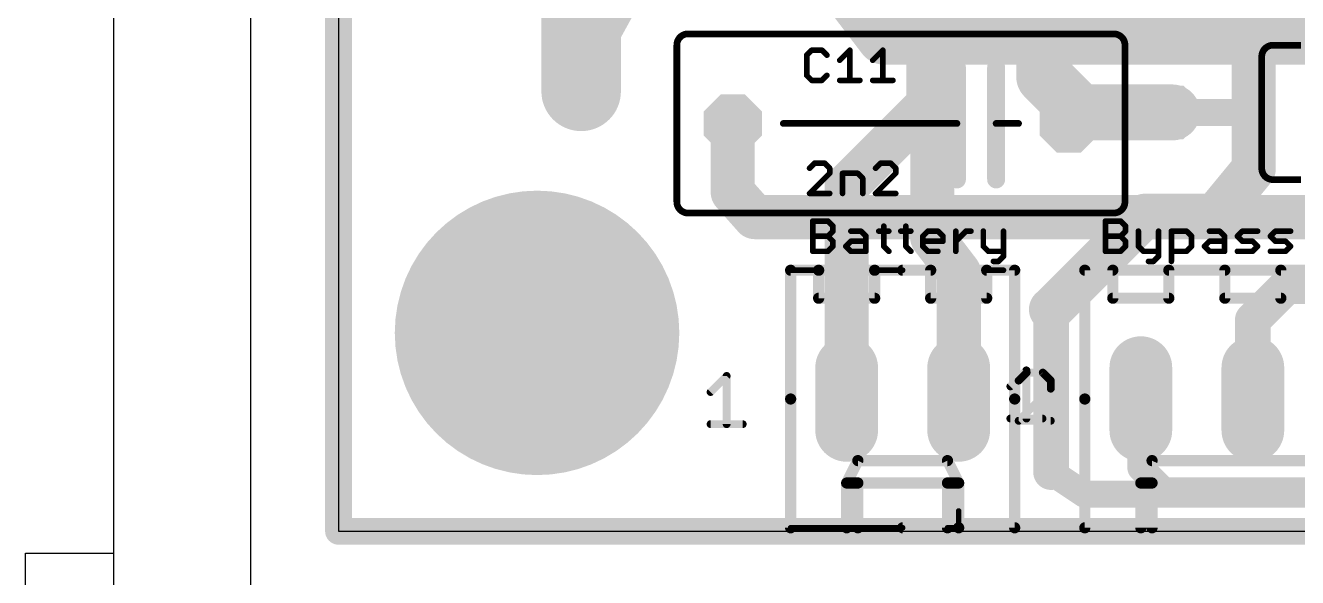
# Model space of a CAD drawing. Header units: inches. Extents: x -5 to 142, y -3 to 122.
# Drawn here: x -5.1 to 23.74, y 33.45 to 45.97 of the extents above; entities that cross this region are included whole.
import ezdxf

# ---------------------------------------------------------------- set-up
doc = ezdxf.new("R2010")
doc.units = ezdxf.units.IN
doc.header["$MEASUREMENT"] = 0
for name, color, linetype in [('1', 22, 'Continuous'), ('15', 22, 'Continuous'), ('16', 175, 'Continuous'), ('17', 82, 'Continuous'), ('18', 82, 'Continuous'), ('2', 175, 'Continuous'), ('20', 7, 'Continuous'), ('21', 253, 'Continuous'), ('25', 253, 'Continuous'), ('27', 253, 'Continuous'), ('51', 253, 'Continuous'), ('52', 253, 'Continuous')]:
    doc.layers.add(name, color=color, linetype=linetype)

# ---------------------------------------------------------------- blocks, each defined once
blk = doc.blocks.new('OCTAGONP')
at = {"const_width": 0.5}
blk.add_lwpolyline([(-0.25, -0.1036), (-0.25, 0.1036), (-0.1036, 0.25), (0.1036, 0.25), (0.25, 0.1036), (0.25, -0.1036), (0.1036, -0.25), (-0.1036, -0.25), (-0.25, -0.1036), (-0.25, 0.1036)], dxfattribs=at)
blk = doc.blocks.new('ROUNDP')
at = {"const_width": 0.5}
blk.add_lwpolyline([(0, -0.25, 1), (0, 0.25, 1), (0, -0.25)], format="xyb", dxfattribs=at)
blk = doc.blocks.new('LONGP100')
at = {"const_width": 1}
blk.add_lwpolyline([(-0.5, 0), (0.5, 0)], dxfattribs=at)
at = {"const_width": 0.5}
for points in [[(-0.5, 0.25, 1), (-0.5, -0.25)], [(0.5, -0.25, 1), (0.5, 0.25)]]:
    blk.add_lwpolyline(points, format="xyb", dxfattribs=at)
blk = doc.blocks.new('RECT')
blk.add_solid([(-0.5, -0.5), (0.5, -0.5), (-0.5, 0.5), (0.5, 0.5)])
blk = doc.blocks.new('ROUNDV')
at = {"const_width": 0.5}
blk.add_lwpolyline([(0, -0.25, 1), (0, 0.25, 1), (0, -0.25)], format="xyb", dxfattribs=at)

msp = doc.modelspace()

# ---------------------------------------------------------------- linework, layer by layer
for points in [[(-3.1, -3.1), (142.1, -3.1), (142.1, 118.1), (-3.1, 118.1)], [(0, 0), (139, 0), (139, 115), (0, 115)], [(137, 106.5), (128, 106.5), (128, 85.5), (109.5, 85.5), (109.5, 80.5), (2, 80.5), (2, 34.5), (127, 34.5), (127, 9.5), (137, 9.5), (137, 34.5), (137, 80.5), (137, 85.5)], [(-5.1, 34), (-3.1, 34), (-3.1, 12), (-5.1, 12)]]:
    msp.add_lwpolyline(points, close=True)
at = {"layer": '1'}
for points, const_width in [([(2, 34.5), (2, 80.5)], 0.4064), ([(15.46, 74.25), (15.46, 41.165)], 1), ([(10.04, 50), (7.5, 45.38)], 1.27), ([(18, 44.81), (18, 48.197)], 1.27), ([(21.25, 46.6562), (22.75, 45.3125)], 1), ([(22.75, 45.3125), (22.75, 42.7188)], 1), ([(18.81, 44), (18, 44.81)], 1.27), ([(18.56, 43.75), (18.81, 44)], 1.27), ([(18.81, 44), (20.9, 44)], 1.27), ([(22.75, 42.7188), (21.875, 41.6562)], 1), ([(18.1562, 39.5312), (20.2812, 41.6562)], 1), ([(20.2812, 41.6562), (21.875, 41.6562)], 1), ([(15.46, 41.165), (16.0625, 40.375)], 1), ([(16.0625, 40.375), (16.0625, 37.565)], 1), ([(16.0625, 37.565), (16.06, 37.5)], 1), ([(20.19, 37.5), (20.19, 35.935)], 0.6097), ([(20.19, 35.935), (20.7812, 35.3438)], 0.6096), ([(20.7812, 35.3438), (43.7188, 35.3438)], 0.6096), ([(127, 34.5), (2, 34.5)], 0.4064)]:
    msp.add_lwpolyline(points, dxfattribs=dict(at, const_width=const_width))
for points, const_width in [([(7.2218, 45.533, 1), (7.7782, 45.227)], 0.635), ([(23, 45.3125, 1), (22.5, 45.3125)], 0.5), ([(22.5832, 45.1263, 1), (22.9168, 45.4987)], 0.5), ([(18.2245, 45.0345, 1), (17.7755, 44.5855)], 0.635), ([(17.6825, 44.81, 1), (18.3175, 44.81)], 0.635), ([(18.81, 44.3175, 1), (18.81, 43.6825)], 0.635), ([(19.0345, 43.7755, 1), (18.5855, 44.2245)], 0.635), ([(18.5855, 43.7755, 1), (19.0345, 44.2245)], 0.635), ([(20.9, 43.6825, 1), (20.9, 44.3175)], 0.635), ([(18.3355, 43.9745, 1), (18.7845, 43.5255)], 0.635), ([(22.943, 42.5598, 1), (22.557, 42.8777)], 0.5), ([(22.5, 42.7188, 1), (23, 42.7188)], 0.5), ([(20.2812, 41.9062, 1), (20.2812, 41.4062)], 0.5), ([(20.458, 41.4795, 1), (20.1045, 41.833)], 0.5), ([(21.875, 41.4062, 1), (21.875, 41.9062)], 0.5), ([(21.682, 41.8152, 1), (22.068, 41.4973)], 0.5), ([(15.6588, 41.3166, 1), (15.2612, 41.0134)], 0.5), ([(15.21, 41.165, 1), (15.71, 41.165)], 0.5), ([(16.3125, 40.375, 1), (15.8125, 40.375)], 0.5), ([(15.8637, 40.2234, 1), (16.2613, 40.5266)], 0.5), ([(17.9795, 39.708, 1), (18.333, 39.3545)], 0.5), ([(15.8125, 37.565, 1), (16.3125, 37.565)], 0.5), ([(16.3123, 37.5554, 1), (15.8127, 37.5746)], 0.5), ([(20.3424, 37.5, 1), (20.0376, 37.5)], 0.3048), ([(15.8102, 37.5096, 1), (16.3098, 37.4904)], 0.5), ([(20.2978, 36.0428, 1), (20.0822, 35.8272)], 0.3048), ([(20.0376, 35.935, 1), (20.3424, 35.935)], 0.3048), ([(20.7812, 35.4961, 1), (20.7812, 35.1914)], 0.3048), ([(20.6735, 35.236, 1), (20.889, 35.4515)], 0.3048), ([(2, 34.6016, 1), (2, 34.3984)], 0.2032), ([(1.8984, 34.5, 1), (2.1016, 34.5)], 0.2032)]:
    msp.add_lwpolyline(points, format="xyb", dxfattribs=dict(at, const_width=const_width))
at = {"layer": '15', "const_width": 0.6096}
for points in [[(2, 80.5), (2, 34.5)], [(2, 34.5), (127, 34.5)]]:
    msp.add_lwpolyline(points, dxfattribs=at)
at = {"layer": '15', "const_width": 0.3048}
for points in [[(2, 34.6524, 1), (2, 34.3476)], [(1.8476, 34.5, 1), (2.1524, 34.5)]]:
    msp.add_lwpolyline(points, format="xyb", dxfattribs=at)
at = {"layer": '16'}
for points, const_width in [([(2, 34.5), (2, 80.5)], 0.4064), ([(14.375, 45.7188), (13.0625, 47.4375)], 1.27), ([(26.8125, 45.7188), (14.375, 45.7188)], 1.27), ([(10.9375, 43.7475), (10.94, 43.75)], 1), ([(10.9375, 42.1875), (10.9375, 43.7475)], 1), ([(11.4375, 41.625), (10.9375, 42.1875)], 1), ([(43.0625, 41.625), (11.4375, 41.625)], 1), ([(22.73, 39.2925), (23.5, 40.0625)], 0.8128), ([(23.5, 40.0625), (41.75, 40.0625)], 0.8128), ([(18.1562, 35.8438), (18.1562, 39.5312)], 0.8128), ([(22.73, 37.5), (22.73, 39.2925)], 0.8128), ([(18.9062, 35.3438), (18.1562, 35.8438)], 0.6096), ([(41.7812, 35.3438), (18.9062, 35.3438)], 0.6096), ([(127, 34.5), (2, 34.5)], 0.4064)]:
    msp.add_lwpolyline(points, dxfattribs=dict(at, const_width=const_width))
for points, const_width in [([(14.375, 46.0363, 1), (14.375, 45.4012)], 0.635), ([(14.1227, 45.5261, 1), (14.6273, 45.9114)], 0.635), ([(11.1875, 43.7475, 1), (10.6875, 43.7475)], 0.5), ([(10.7607, 43.9243, 1), (11.1143, 43.5707)], 0.5), ([(11.1168, 43.5732, 1), (10.7632, 43.9268)], 0.5), ([(11.1244, 42.3536, 1), (10.7506, 42.0214)], 0.5), ([(10.6875, 42.1875, 1), (11.1875, 42.1875)], 0.5), ([(11.4375, 41.875, 1), (11.4375, 41.375)], 0.5), ([(11.2506, 41.4589, 1), (11.6244, 41.7911)], 0.5), ([(23.5, 40.2657, 1), (23.5, 39.8593)], 0.4064), ([(23.6437, 39.9188, 1), (23.3563, 40.2062)], 0.4064), ([(18.3594, 39.5312, 1), (17.953, 39.5312)], 0.4064), ([(22.9332, 39.2925, 1), (22.5268, 39.2925)], 0.4064), ([(22.5863, 39.4362, 1), (22.8737, 39.1488)], 0.4064), ([(22.5268, 37.5, 1), (22.9332, 37.5)], 0.4064), ([(18.2408, 35.9706, 1), (18.0717, 35.7169)], 0.3048), ([(17.953, 35.8438, 1), (18.3594, 35.8438)], 0.4064), ([(18.9062, 35.4961, 1), (18.9062, 35.1914)], 0.3048), ([(18.8217, 35.2169, 1), (18.9908, 35.4706)], 0.3048), ([(2, 34.6016, 1), (2, 34.3984)], 0.2032), ([(1.8984, 34.5, 1), (2.1016, 34.5)], 0.2032)]:
    msp.add_lwpolyline(points, format="xyb", dxfattribs=dict(at, const_width=const_width))
at = {"layer": '2'}
for points, const_width in [([(2, 34.5), (2, 80.5)], 0.6096), ([(15.375, 44.1875), (15.375, 63.5625)], 1), ([(13.52, 42.3325), (15.375, 44.1875)], 1), ([(13.52, 37.5), (13.52, 42.3325)], 1), ([(127, 34.5), (2, 34.5)], 0.6096)]:
    msp.add_lwpolyline(points, dxfattribs=dict(at, const_width=const_width))
for points, const_width in [([(15.125, 44.1875, 1), (15.625, 44.1875)], 0.5), ([(15.5518, 44.0107, 1), (15.1982, 44.3643)], 0.5), ([(13.77, 42.3325, 1), (13.27, 42.3325)], 0.5), ([(13.3432, 42.5093, 1), (13.6968, 42.1557)], 0.5), ([(13.27, 37.5, 1), (13.77, 37.5)], 0.5), ([(2, 34.6524, 1), (2, 34.3476)], 0.3048), ([(1.8476, 34.5, 1), (2.1524, 34.5)], 0.3048)]:
    msp.add_lwpolyline(points, format="xyb", dxfattribs=dict(at, const_width=const_width))
at = {"layer": '20'}
for p, q in [((2, 80.5), (2, 34.5)), ((2, 34.5), (127, 34.5))]:
    msp.add_line(p, q, dxfattribs=at)
at = {"layer": '21'}
for points, const_width in [([(9.924, 45.782, 0.4142), (9.67, 45.528)], 0.1524), ([(9.7081, 45.528, 1), (9.6319, 45.528)], 0.0762), ([(9.924, 45.8201, 1), (9.924, 45.7439)], 0.0762), ([(9.924, 45.7439, 1), (9.924, 45.8201)], 0.0762), ([(19.83, 45.528, 0.4142), (19.576, 45.782)], 0.1524), ([(19.576, 45.8201, 1), (19.576, 45.7439)], 0.0762), ([(19.576, 45.7439, 1), (19.576, 45.8201)], 0.0762), ([(19.8681, 45.528, 1), (19.7919, 45.528)], 0.0762), ([(23.186, 45.524, 0.4142), (22.932, 45.27)], 0.1524), ([(23.186, 45.5621, 1), (23.186, 45.4859)], 0.0762), ([(23.186, 45.4859, 1), (23.186, 45.5621)], 0.0762), ([(9.6319, 45.528, 1), (9.7081, 45.528)], 0.0762), ([(19.7919, 45.528, 1), (19.8681, 45.528)], 0.0762), ([(22.9701, 45.27, 1), (22.8939, 45.27)], 0.0762), ([(22.8939, 45.27, 1), (22.9701, 45.27)], 0.0762), ([(16.1216, 45.02, 1), (15.9184, 45.02)], 0.2032), ([(17.0106, 45.02, 1), (16.8074, 45.02)], 0.2032), ([(16.1216, 43.75, 1), (15.9184, 43.75)], 0.2032), ([(15.9184, 43.75, 1), (16.1216, 43.75)], 0.2032), ([(17.0106, 43.75, 1), (16.8074, 43.75)], 0.2032), ([(16.8074, 43.75, 1), (17.0106, 43.75)], 0.2032), ([(12.083, 43.7881, 1), (12.083, 43.7119)], 0.0762), ([(16.02, 43.7119, 1), (16.02, 43.7881)], 0.0762), ([(16.909, 43.7881, 1), (16.909, 43.7119)], 0.0762), ([(17.417, 43.7119, 1), (17.417, 43.7881)], 0.0762), ([(22.932, 42.73, 0.4142), (23.186, 42.476)], 0.1524), ([(22.9701, 42.73, 1), (22.8939, 42.73)], 0.0762), ([(22.8939, 42.73, 1), (22.9701, 42.73)], 0.0762), ([(15.9184, 42.48, 1), (16.1216, 42.48)], 0.2032), ([(16.8074, 42.48, 1), (17.0106, 42.48)], 0.2032), ([(23.186, 42.5141, 1), (23.186, 42.4379)], 0.0762), ([(23.186, 42.4379, 1), (23.186, 42.5141)], 0.0762), ([(9.67, 41.972, 0.4142), (9.924, 41.718)], 0.1524), ([(9.7081, 41.972, 1), (9.6319, 41.972)], 0.0762), ([(9.6319, 41.972, 1), (9.7081, 41.972)], 0.0762), ([(19.576, 41.718, 0.4142), (19.83, 41.972)], 0.1524), ([(19.8681, 41.972, 1), (19.7919, 41.972)], 0.0762), ([(19.7919, 41.972, 1), (19.8681, 41.972)], 0.0762), ([(9.924, 41.7561, 1), (9.924, 41.6799)], 0.0762), ([(9.924, 41.6799, 1), (9.924, 41.7561)], 0.0762), ([(19.576, 41.7561, 1), (19.576, 41.6799)], 0.0762), ([(19.576, 41.6799, 1), (19.576, 41.7561)], 0.0762), ([(12.3135, 40.421, 1), (12.1865, 40.421)], 0.127), ([(12.25, 40.4845, 1), (12.25, 40.3575)], 0.127), ([(12.25, 40.4527, 1), (12.25, 40.3893)], 0.0635), ([(12.885, 40.4845, 1), (12.885, 40.3575)], 0.127), ([(12.9485, 40.421, 1), (12.8215, 40.421)], 0.127), ([(12.885, 40.3575, 1), (12.885, 40.4845)], 0.127), ([(12.885, 40.3893, 1), (12.885, 40.4527)], 0.0635), ([(14.155, 40.4845, 1), (14.155, 40.3575)], 0.127), ([(14.2185, 40.421, 1), (14.0915, 40.421)], 0.127), ([(14.155, 40.3575, 1), (14.155, 40.4845)], 0.127), ([(14.155, 40.4527, 1), (14.155, 40.3893)], 0.0635), ([(14.79, 40.4845, 1), (14.79, 40.3575)], 0.127), ([(14.79, 40.3893, 1), (14.79, 40.4527)], 0.0635), ([(15.4885, 40.421, 1), (15.3615, 40.421)], 0.127), ([(15.425, 40.3575, 1), (15.425, 40.4845)], 0.127), ([(16.695, 40.4845, 1), (16.695, 40.3575)], 0.127), ([(16.7585, 40.421, 1), (16.6315, 40.421)], 0.127), ([(16.695, 40.4527, 1), (16.695, 40.3893)], 0.0635), ([(17.076, 40.3893, 1), (17.076, 40.4527)], 0.0635), ([(17.3935, 40.421, 1), (17.2665, 40.421)], 0.127), ([(17.33, 40.3575, 1), (17.33, 40.4845)], 0.127), ([(17.33, 40.3575, 1), (17.33, 40.4845)], 0.127), ([(18.9835, 40.421, 1), (18.8565, 40.421)], 0.127), ([(18.92, 40.4845, 1), (18.92, 40.3575)], 0.127), ([(18.92, 40.4845, 1), (18.92, 40.3575)], 0.127), ([(19.6185, 40.421, 1), (19.4915, 40.421)], 0.127), ([(19.555, 40.3575, 1), (19.555, 40.4845)], 0.127), ([(20.825, 40.4845, 1), (20.825, 40.3575)], 0.127), ([(20.8885, 40.421, 1), (20.7615, 40.421)], 0.127), ([(22.1585, 40.421, 1), (22.0315, 40.421)], 0.127), ([(22.095, 40.3575, 1), (22.095, 40.4845)], 0.127), ([(23.365, 40.4845, 1), (23.365, 40.3575)], 0.127), ([(23.4285, 40.421, 1), (23.3015, 40.421)], 0.127), ([(12.885, 39.8495, 1), (12.885, 39.7225)], 0.127), ([(12.8215, 39.786, 1), (12.9485, 39.786)], 0.127), ([(14.0915, 39.786, 1), (14.2185, 39.786)], 0.127), ([(14.155, 39.7225, 1), (14.155, 39.8495)], 0.127), ([(15.425, 39.8495, 1), (15.425, 39.7225)], 0.127), ([(15.3615, 39.786, 1), (15.4885, 39.786)], 0.127), ([(16.6315, 39.786, 1), (16.7585, 39.786)], 0.127), ([(16.695, 39.7225, 1), (16.695, 39.8495)], 0.127), ([(19.555, 39.8495, 1), (19.555, 39.7225)], 0.127), ([(19.4915, 39.786, 1), (19.6185, 39.786)], 0.127), ([(20.7615, 39.786, 1), (20.8885, 39.786)], 0.127), ([(20.825, 39.7225, 1), (20.825, 39.8495)], 0.127), ([(22.095, 39.8495, 1), (22.095, 39.7225)], 0.127), ([(22.0315, 39.786, 1), (22.1585, 39.786)], 0.127), ([(23.3015, 39.786, 1), (23.4285, 39.786)], 0.127), ([(23.365, 39.7225, 1), (23.365, 39.8495)], 0.127), ([(10.8432, 38.0231, 1), (10.7543, 38.0231)], 0.0889), ([(10.8302, 37.9917, 1), (10.7673, 38.0546)], 0.0889), ([(17.6402, 38.1501, 1), (17.5513, 38.1501)], 0.0889), ([(17.6016, 38.1438, 1), (17.6016, 38.0549)], 0.0889), ([(17.6272, 38.1187, 1), (17.5643, 38.1816)], 0.0889), ([(17.633, 38.0679, 1), (17.5702, 38.1308)], 0.0889), ([(17.9974, 38.1308, 1), (17.9345, 38.0679)], 0.0889), ([(17.966, 38.0549, 1), (17.966, 38.1438)], 0.0889), ([(17.2, 37.8172, 1), (17.2628, 37.7543)], 0.0889), ([(17.388, 37.9486, 1), (17.4508, 37.8857)], 0.0889), ([(18.1926, 37.9171, 1), (18.1037, 37.9171)], 0.0889), ([(18.1167, 37.8857, 1), (18.1796, 37.9486)], 0.0889), ([(18.1796, 37.7035, 1), (18.1167, 37.7664)], 0.0889), ([(10.403, 37.6902, 1), (10.4658, 37.6273)], 0.0889), ([(12.3135, 37.5, 1), (12.1865, 37.5)], 0.127), ([(12.1865, 37.5, 1), (12.3135, 37.5)], 0.127), ([(17.3935, 37.5, 1), (17.2665, 37.5)], 0.127), ([(17.2665, 37.5, 1), (17.3935, 37.5)], 0.127), ([(18.1037, 37.735, 1), (18.1926, 37.735)], 0.0889), ([(18.9835, 37.5, 1), (18.8565, 37.5)], 0.127), ([(18.8565, 37.5, 1), (18.9835, 37.5)], 0.127), ([(10.4344, 36.9745, 1), (10.4344, 36.8856)], 0.0889), ([(10.7543, 36.93, 1), (10.8432, 36.93)], 0.0889), ([(11.1632, 36.8856, 1), (11.1632, 36.9745)], 0.0889), ([(17.2314, 37.1014, 1), (17.2314, 37.0126)], 0.0889), ([(17.4194, 37.0507, 1), (17.4194, 36.9618)], 0.0889), ([(17.388, 37.0376, 1), (17.4508, 36.9748)], 0.0889), ([(17.5513, 37.057, 1), (17.6402, 37.057)], 0.0889), ([(17.9602, 37.0126, 1), (17.9602, 37.1014)], 0.0889), ([(18.1482, 36.9618, 1), (18.1482, 37.0507)], 0.0889), ([(13.774, 36.1665, 1), (13.774, 36.0395)], 0.127), ([(13.8308, 36.0746, 1), (13.7172, 36.1314)], 0.127), ([(15.8628, 36.1314, 1), (15.7492, 36.0746)], 0.127), ([(15.806, 36.0395, 1), (15.806, 36.1665)], 0.127), ([(20.444, 36.1665, 1), (20.444, 36.0395)], 0.127), ([(20.5008, 36.0746, 1), (20.3872, 36.1314)], 0.127), ([(13.52, 35.6585, 1), (13.52, 35.5315)], 0.127), ([(13.5835, 35.595, 1), (13.4565, 35.595)], 0.127), ([(13.4632, 35.6234, 1), (13.5768, 35.5666)], 0.127), ([(13.774, 35.6585, 1), (13.774, 35.5315)], 0.127), ([(13.8375, 35.595, 1), (13.7105, 35.595)], 0.127), ([(13.774, 35.5315, 1), (13.774, 35.6585)], 0.127), ([(15.806, 35.6585, 1), (15.806, 35.5315)], 0.127), ([(15.8695, 35.595, 1), (15.7425, 35.595)], 0.127), ([(15.806, 35.5315, 1), (15.806, 35.6585)], 0.127), ([(16.1235, 35.595, 1), (15.9965, 35.595)], 0.127), ([(16.0032, 35.5666, 1), (16.1168, 35.6234)], 0.127), ([(16.06, 35.5315, 1), (16.06, 35.6585)], 0.127), ([(20.19, 35.6585, 1), (20.19, 35.5315)], 0.127), ([(20.2535, 35.595, 1), (20.1265, 35.595)], 0.127), ([(20.1332, 35.6234, 1), (20.2468, 35.5666)], 0.127), ([(20.444, 35.6585, 1), (20.444, 35.5315)], 0.127), ([(20.5075, 35.595, 1), (20.3805, 35.595)], 0.127), ([(20.444, 35.5315, 1), (20.444, 35.6585)], 0.127), ([(16.0918, 34.96, 1), (16.0282, 34.96)], 0.0635), ([(12.1865, 34.579, 1), (12.3135, 34.579)], 0.127), ([(12.25, 34.6108, 1), (12.25, 34.5473)], 0.0635), ([(13.4565, 34.579, 1), (13.5835, 34.579)], 0.127), ([(13.7105, 34.579, 1), (13.8375, 34.579)], 0.127), ([(14.79, 34.6425, 1), (14.79, 34.5155)], 0.127), ([(14.79, 34.5473, 1), (14.79, 34.6108)], 0.0635), ([(15.7425, 34.579, 1), (15.8695, 34.579)], 0.127), ([(15.806, 34.6108, 1), (15.806, 34.5473)], 0.0635), ([(16.06, 34.6425, 1), (16.06, 34.5155)], 0.127), ([(15.9965, 34.579, 1), (16.1235, 34.579)], 0.127), ([(16.06, 34.5155, 1), (16.06, 34.6425)], 0.127), ([(16.06, 34.5473, 1), (16.06, 34.6108)], 0.0635), ([(17.2665, 34.579, 1), (17.3935, 34.579)], 0.127), ([(17.33, 34.5155, 1), (17.33, 34.6425)], 0.127), ([(18.92, 34.6425, 1), (18.92, 34.5155)], 0.127), ([(18.8565, 34.579, 1), (18.9835, 34.579)], 0.127), ([(20.1265, 34.579, 1), (20.2535, 34.579)], 0.127), ([(20.3805, 34.579, 1), (20.5075, 34.579)], 0.127), ([(16.0282, 34.579, 1), (16.0918, 34.579)], 0.0635)]:
    msp.add_lwpolyline(points, format="xyb", dxfattribs=dict(at, const_width=const_width))
for points, const_width in [([(9.67, 45.528), (9.67, 41.972)], 0.1524), ([(19.576, 45.782), (9.924, 45.782)], 0.1524), ([(19.83, 41.972), (19.83, 45.528)], 0.1524), ([(23.186, 45.524), (23.821, 45.524)], 0.1524), ([(22.932, 45.27), (22.932, 42.73)], 0.1524), ([(16.02, 43.75), (16.02, 45.02)], 0.4064), ([(16.909, 43.75), (16.909, 45.02)], 0.4064), ([(16.02, 42.48), (16.02, 43.75)], 0.4064), ([(16.909, 42.48), (16.909, 43.75)], 0.4064), ([(16.02, 43.75), (12.083, 43.75)], 0.1524), ([(17.417, 43.75), (16.909, 43.75)], 0.1524), ([(23.186, 42.476), (23.821, 42.476)], 0.1524), ([(9.924, 41.718), (19.576, 41.718)], 0.1524), ([(12.25, 37.5), (12.25, 40.421)], 0.254), ([(12.885, 40.421), (12.25, 40.421)], 0.254), ([(12.25, 40.421), (12.885, 40.421)], 0.127), ([(12.885, 40.421), (14.155, 40.421)], 0.254), ([(12.885, 39.786), (12.885, 40.421)], 0.254), ([(15.425, 40.421), (14.155, 40.421)], 0.254), ([(14.155, 40.421), (14.155, 39.786)], 0.254), ([(14.155, 40.421), (14.79, 40.421)], 0.127), ([(17.33, 40.421), (14.79, 40.421)], 0.254), ([(15.425, 39.786), (15.425, 40.421)], 0.254), ([(17.33, 40.421), (16.695, 40.421)], 0.254), ([(16.695, 40.421), (16.695, 39.786)], 0.254), ([(17.076, 40.421), (16.695, 40.421)], 0.127), ([(17.33, 37.5), (17.33, 40.421)], 0.254), ([(18.92, 37.5), (18.92, 40.421)], 0.254), ([(18.92, 40.421), (26.667, 40.421)], 0.254), ([(19.555, 40.421), (18.92, 40.421)], 0.254), ([(19.555, 39.786), (19.555, 40.421)], 0.254), ([(22.095, 40.421), (20.825, 40.421)], 0.254), ([(20.825, 40.421), (20.825, 39.786)], 0.254), ([(22.095, 39.786), (22.095, 40.421)], 0.254), ([(24.635, 40.421), (23.365, 40.421)], 0.254), ([(23.365, 40.421), (23.365, 39.786)], 0.254), ([(14.155, 39.786), (12.885, 39.786)], 0.254), ([(16.695, 39.786), (15.425, 39.786)], 0.254), ([(20.825, 39.786), (19.555, 39.786)], 0.254), ([(23.365, 39.786), (22.095, 39.786)], 0.254), ([(10.4344, 37.6588), (10.7988, 38.0231)], 0.1778), ([(10.7988, 38.0231), (10.7988, 36.93)], 0.1778), ([(17.2314, 37.7858), (17.5958, 38.1501)], 0.1778), ([(17.6016, 38.0993), (17.4194, 37.9171)], 0.1778), ([(17.5958, 38.1501), (17.5958, 37.057)], 0.1778), ([(17.966, 38.0993), (17.6016, 38.0993)], 0.1778), ([(18.1482, 37.9171), (17.966, 38.0993)], 0.1778), ([(17.4194, 37.0062), (18.1482, 37.735)], 0.1778), ([(18.1482, 37.735), (18.1482, 37.9171)], 0.1778), ([(12.25, 37.5), (12.25, 34.579)], 0.254), ([(17.33, 37.5), (17.33, 34.579)], 0.254), ([(18.92, 37.5), (18.92, 34.579)], 0.254), ([(10.4344, 36.93), (11.1632, 36.93)], 0.1778), ([(17.2314, 37.057), (17.9602, 37.057)], 0.1778), ([(18.1482, 37.0062), (17.4194, 37.0062)], 0.1778), ([(13.774, 36.103), (13.52, 35.595)], 0.254), ([(15.806, 36.103), (13.774, 36.103)], 0.254), ([(16.06, 35.595), (15.806, 36.103)], 0.254), ([(20.444, 36.103), (20.19, 35.595)], 0.254), ([(27.556, 36.103), (20.444, 36.103)], 0.254), ([(13.774, 35.595), (13.52, 35.595)], 0.254), ([(13.52, 35.595), (13.52, 34.579)], 0.254), ([(15.806, 35.595), (13.774, 35.595)], 0.254), ([(13.774, 34.579), (13.774, 35.595)], 0.254), ([(16.06, 35.595), (15.806, 35.595)], 0.254), ([(15.806, 34.579), (15.806, 35.595)], 0.254), ([(16.06, 35.595), (16.06, 34.579)], 0.254), ([(20.444, 35.595), (20.19, 35.595)], 0.254), ([(20.19, 35.595), (20.19, 34.579)], 0.254), ([(27.556, 35.595), (20.444, 35.595)], 0.254), ([(20.444, 34.579), (20.444, 35.595)], 0.254), ([(16.06, 34.96), (16.06, 34.579)], 0.127), ([(12.25, 34.579), (14.79, 34.579)], 0.127), ([(16.06, 34.579), (14.79, 34.579)], 0.254), ([(15.806, 34.579), (16.06, 34.579)], 0.127), ([(17.33, 34.579), (16.06, 34.579)], 0.254), ([(18.92, 34.579), (26.54, 34.579)], 0.254)]:
    msp.add_lwpolyline(points, dxfattribs=dict(at, const_width=const_width))
at = {"layer": '25', "const_width": 0.127}
for points in [[(12.7289, 45.4129), (12.6145, 45.2985)], [(12.6145, 45.2985), (12.6145, 44.8409)], [(12.9577, 45.4129), (12.7289, 45.4129)], [(13.0721, 45.2985), (12.9577, 45.4129)], [(13.3629, 45.1841), (13.5917, 45.4129)], [(13.5917, 45.4129), (13.5917, 44.7265)], [(14.1113, 45.1841), (14.3401, 45.4129)], [(14.3401, 45.4129), (14.3401, 44.7265)], [(12.6145, 44.8409), (12.7289, 44.7265)], [(12.7289, 44.7265), (12.9577, 44.7265)], [(12.9577, 44.7265), (13.0721, 44.8409)], [(13.3629, 44.7265), (13.8205, 44.7265)], [(14.1113, 44.7265), (14.5689, 44.7265)]]:
    msp.add_lwpolyline(points, dxfattribs=at)
at = {"layer": '25', "const_width": 0.0635}
for points in [[(12.592, 45.3209, 1), (12.637, 45.276)], [(12.6463, 45.2985, 1), (12.5828, 45.2985)], [(12.7289, 45.4446, 1), (12.7289, 45.3811)], [(12.7513, 45.3904, 1), (12.7064, 45.4353)], [(12.9801, 45.4353, 1), (12.9352, 45.3904)], [(12.9577, 45.3811, 1), (12.9577, 45.4446)], [(13.0496, 45.276, 1), (13.0945, 45.3209)], [(13.6235, 45.4129, 1), (13.56, 45.4129)], [(13.6142, 45.3904, 1), (13.5693, 45.4353)], [(14.3719, 45.4129, 1), (14.3084, 45.4129)], [(14.3626, 45.3904, 1), (14.3177, 45.4353)], [(13.3405, 45.2065, 1), (13.3854, 45.1616)], [(14.0889, 45.2065, 1), (14.1338, 45.1616)], [(12.637, 44.8633, 1), (12.592, 44.8184)], [(12.5828, 44.8409, 1), (12.6463, 44.8409)], [(12.7289, 44.7583, 1), (12.7289, 44.6947)], [(12.7064, 44.704, 1), (12.7513, 44.749)], [(12.9352, 44.749, 1), (12.9801, 44.704)], [(12.9577, 44.6947, 1), (12.9577, 44.7583)], [(13.0945, 44.8184, 1), (13.0496, 44.8633)], [(13.3629, 44.7583, 1), (13.3629, 44.6947)], [(13.56, 44.7265, 1), (13.6235, 44.7265)], [(13.8205, 44.6947, 1), (13.8205, 44.7583)], [(14.1113, 44.7583, 1), (14.1113, 44.6947)], [(14.3084, 44.7265, 1), (14.3719, 44.7265)], [(14.5689, 44.6947, 1), (14.5689, 44.7583)]]:
    msp.add_lwpolyline(points, format="xyb", dxfattribs=at)
at = {"layer": '27', "const_width": 0.127}
for points in [[(12.7929, 42.8489), (12.6785, 42.7345)], [(13.0217, 42.8489), (12.7929, 42.8489)], [(13.1361, 42.7345), (13.0217, 42.8489)], [(13.1361, 42.6201), (13.1361, 42.7345)], [(14.2897, 42.8489), (14.1753, 42.7345)], [(14.5185, 42.8489), (14.2897, 42.8489)], [(14.6329, 42.7345), (14.5185, 42.8489)], [(14.6329, 42.6201), (14.6329, 42.7345)], [(12.6785, 42.1625), (13.1361, 42.6201)], [(13.4269, 42.1625), (13.4269, 42.6201)], [(13.4269, 42.6201), (13.7701, 42.6201)], [(13.7701, 42.6201), (13.8845, 42.5057)], [(13.8845, 42.5057), (13.8845, 42.1625)], [(14.1753, 42.1625), (14.6329, 42.6201)], [(13.1361, 42.1625), (12.6785, 42.1625)], [(14.6329, 42.1625), (14.1753, 42.1625)], [(12.7514, 40.8496), (12.7514, 41.536)], [(12.7514, 41.536), (13.0946, 41.536)], [(13.0946, 41.536), (13.209, 41.4216)], [(19.3861, 40.8496), (19.3861, 41.536)], [(19.3861, 41.536), (19.7293, 41.536)], [(19.7293, 41.536), (19.8437, 41.4216)], [(12.7514, 41.1928), (13.0946, 41.1928)], [(13.209, 41.3072), (13.0946, 41.1928)], [(13.0946, 41.1928), (13.209, 41.0784)], [(13.209, 41.4216), (13.209, 41.3072)], [(13.6142, 41.3072), (13.843, 41.3072)], [(13.843, 41.3072), (13.9574, 41.1928)], [(13.9574, 41.1928), (13.9574, 40.8496)], [(14.2482, 41.3072), (14.477, 41.3072)], [(14.3626, 41.4216), (14.3626, 40.964)], [(14.7471, 41.3072), (14.9759, 41.3072)], [(14.8615, 41.4216), (14.8615, 40.964)], [(15.2461, 41.1928), (15.3605, 41.3072)], [(15.2461, 40.964), (15.2461, 41.1928)], [(15.3605, 41.3072), (15.5893, 41.3072)], [(15.5893, 41.3072), (15.7037, 41.1928)], [(15.7037, 41.1928), (15.7037, 41.0784)], [(15.9945, 40.8496), (15.9945, 41.3072)], [(15.9945, 41.0784), (16.2233, 41.3072)], [(16.2233, 41.3072), (16.3377, 41.3072)], [(16.6182, 41.3072), (16.6182, 40.964)], [(17.0758, 41.3072), (17.0758, 40.7352)], [(19.3861, 41.1928), (19.7293, 41.1928)], [(19.8437, 41.3072), (19.7293, 41.1928)], [(19.7293, 41.1928), (19.8437, 41.0784)], [(19.8437, 41.4216), (19.8437, 41.3072)], [(20.1346, 41.3072), (20.1346, 40.964)], [(20.5921, 41.3072), (20.5921, 40.7352)], [(20.883, 40.6208), (20.883, 41.3072)], [(20.883, 41.3072), (21.2262, 41.3072)], [(21.2262, 41.3072), (21.3406, 41.1928)], [(21.3406, 41.1928), (21.3406, 40.964)], [(21.7458, 41.3072), (21.9746, 41.3072)], [(21.9746, 41.3072), (22.089, 41.1928)], [(22.089, 41.1928), (22.089, 40.8496)], [(22.3798, 41.1928), (22.4942, 41.3072)], [(22.4942, 41.0784), (22.3798, 41.1928)], [(22.4942, 41.3072), (22.8374, 41.3072)], [(23.1282, 41.1928), (23.2426, 41.3072)], [(23.2426, 41.0784), (23.1282, 41.1928)], [(23.2426, 41.3072), (23.5858, 41.3072)], [(13.209, 40.964), (13.0946, 40.8496)], [(13.209, 41.0784), (13.209, 40.964)], [(13.4998, 40.964), (13.6142, 41.0784)], [(13.6142, 40.8496), (13.4998, 40.964)], [(13.6142, 41.0784), (13.9574, 41.0784)], [(14.3626, 40.964), (14.477, 40.8496)], [(14.8615, 40.964), (14.9759, 40.8496)], [(15.7037, 41.0784), (15.2461, 41.0784)], [(15.3605, 40.8496), (15.2461, 40.964)], [(16.6182, 40.964), (16.7326, 40.8496)], [(19.8437, 40.964), (19.7293, 40.8496)], [(19.8437, 41.0784), (19.8437, 40.964)], [(20.1346, 40.964), (20.249, 40.8496)], [(21.3406, 40.964), (21.2262, 40.8496)], [(21.6314, 40.964), (21.7458, 41.0784)], [(21.7458, 40.8496), (21.6314, 40.964)], [(21.7458, 41.0784), (22.089, 41.0784)], [(22.723, 41.0784), (22.4942, 41.0784)], [(22.8374, 40.964), (22.723, 41.0784)], [(22.723, 40.8496), (22.8374, 40.964)], [(23.4714, 41.0784), (23.2426, 41.0784)], [(23.5858, 40.964), (23.4714, 41.0784)], [(23.4714, 40.8496), (23.5858, 40.964)], [(13.0946, 40.8496), (12.7514, 40.8496)], [(13.9574, 40.8496), (13.6142, 40.8496)], [(15.5893, 40.8496), (15.3605, 40.8496)], [(16.7326, 40.8496), (17.0758, 40.8496)], [(16.9614, 40.6208), (16.847, 40.6208)], [(17.0758, 40.7352), (16.9614, 40.6208)], [(19.7293, 40.8496), (19.3861, 40.8496)], [(20.249, 40.8496), (20.5921, 40.8496)], [(20.4777, 40.6208), (20.3634, 40.6208)], [(20.5921, 40.7352), (20.4777, 40.6208)], [(21.2262, 40.8496), (20.883, 40.8496)], [(22.089, 40.8496), (21.7458, 40.8496)], [(22.3798, 40.8496), (22.723, 40.8496)], [(23.1282, 40.8496), (23.4714, 40.8496)]]:
    msp.add_lwpolyline(points, dxfattribs=at)
at = {"layer": '27', "const_width": 0.0635}
for points in [[(12.656, 42.7569, 1), (12.701, 42.712)], [(12.7929, 42.8806, 1), (12.7929, 42.8171)], [(12.8153, 42.8264, 1), (12.7704, 42.8713)], [(13.0441, 42.8713, 1), (12.9992, 42.8264)], [(13.0217, 42.8171, 1), (13.0217, 42.8806)], [(13.1678, 42.7345, 1), (13.1043, 42.7345)], [(13.1136, 42.712, 1), (13.1585, 42.7569)], [(14.1529, 42.7569, 1), (14.1978, 42.712)], [(14.2897, 42.8806, 1), (14.2897, 42.8171)], [(14.3122, 42.8264, 1), (14.2673, 42.8713)], [(14.541, 42.8713, 1), (14.4961, 42.8264)], [(14.5185, 42.8171, 1), (14.5185, 42.8806)], [(14.6647, 42.7345, 1), (14.6012, 42.7345)], [(14.6105, 42.712, 1), (14.6554, 42.7569)], [(13.1043, 42.6201, 1), (13.1678, 42.6201)], [(13.1585, 42.5976, 1), (13.1136, 42.6425)], [(13.4269, 42.6518, 1), (13.4269, 42.5883)], [(13.4587, 42.6201, 1), (13.3952, 42.6201)], [(13.7926, 42.6425, 1), (13.7477, 42.5976)], [(13.7701, 42.5883, 1), (13.7701, 42.6518)], [(13.9163, 42.5057, 1), (13.8528, 42.5057)], [(13.8621, 42.4832, 1), (13.907, 42.5281)], [(14.6012, 42.6201, 1), (14.6647, 42.6201)], [(14.6554, 42.5976, 1), (14.6105, 42.6425)], [(12.656, 42.185, 1), (12.701, 42.14)], [(12.6785, 42.1943, 1), (12.6785, 42.1308)], [(13.1361, 42.1308, 1), (13.1361, 42.1943)], [(13.3952, 42.1625, 1), (13.4587, 42.1625)], [(13.8528, 42.1625, 1), (13.9163, 42.1625)], [(14.1753, 42.1943, 1), (14.1753, 42.1308)], [(14.1529, 42.185, 1), (14.1978, 42.14)], [(14.6329, 42.1308, 1), (14.6329, 42.1943)], [(12.7831, 41.536, 1), (12.7196, 41.536)], [(12.7514, 41.5677, 1), (12.7514, 41.5042)], [(13.117, 41.5584, 1), (13.0721, 41.5135)], [(13.0946, 41.5042, 1), (13.0946, 41.5677)], [(19.4179, 41.536, 1), (19.3544, 41.536)], [(19.3861, 41.5677, 1), (19.3861, 41.5042)], [(19.7518, 41.5584, 1), (19.7069, 41.5135)], [(19.7293, 41.5042, 1), (19.7293, 41.5677)], [(12.7514, 41.2245, 1), (12.7514, 41.161)], [(13.117, 41.2152, 1), (13.0721, 41.1703)], [(13.0721, 41.2152, 1), (13.117, 41.1703)], [(13.0946, 41.161, 1), (13.0946, 41.2245)], [(13.2407, 41.4216, 1), (13.1772, 41.4216)], [(13.1772, 41.3072, 1), (13.2407, 41.3072)], [(13.1865, 41.3991, 1), (13.2314, 41.444)], [(13.2314, 41.2847, 1), (13.1865, 41.3296)], [(13.6142, 41.3389, 1), (13.6142, 41.2754)], [(13.8654, 41.3296, 1), (13.8205, 41.2847)], [(13.843, 41.2754, 1), (13.843, 41.3389)], [(13.9891, 41.1928, 1), (13.9256, 41.1928)], [(13.9349, 41.1703, 1), (13.9798, 41.2152)], [(14.2482, 41.3389, 1), (14.2482, 41.2754)], [(14.3944, 41.4216, 1), (14.3308, 41.4216)], [(14.477, 41.2754, 1), (14.477, 41.3389)], [(14.7471, 41.3389, 1), (14.7471, 41.2754)], [(14.8933, 41.4216, 1), (14.8298, 41.4216)], [(14.9759, 41.2754, 1), (14.9759, 41.3389)], [(15.2778, 41.1928, 1), (15.2143, 41.1928)], [(15.2236, 41.2152, 1), (15.2685, 41.1703)], [(15.3605, 41.3389, 1), (15.3605, 41.2754)], [(15.3829, 41.2847, 1), (15.338, 41.3296)], [(15.6117, 41.3296, 1), (15.5668, 41.2847)], [(15.5893, 41.2754, 1), (15.5893, 41.3389)], [(15.7354, 41.1928, 1), (15.6719, 41.1928)], [(15.6812, 41.1703, 1), (15.7261, 41.2152)], [(16.0263, 41.3072, 1), (15.9628, 41.3072)], [(16.2233, 41.3389, 1), (16.2233, 41.2754)], [(16.2458, 41.2847, 1), (16.2008, 41.3296)], [(16.3377, 41.2754, 1), (16.3377, 41.3389)], [(16.6499, 41.3072, 1), (16.5864, 41.3072)], [(17.1075, 41.3072, 1), (17.044, 41.3072)], [(19.3861, 41.2245, 1), (19.3861, 41.161)], [(19.7518, 41.2152, 1), (19.7069, 41.1703)], [(19.7069, 41.2152, 1), (19.7518, 41.1703)], [(19.7293, 41.161, 1), (19.7293, 41.2245)], [(19.8755, 41.4216, 1), (19.812, 41.4216)], [(19.812, 41.3072, 1), (19.8755, 41.3072)], [(19.8213, 41.3991, 1), (19.8662, 41.444)], [(19.8662, 41.2847, 1), (19.8213, 41.3296)], [(20.1663, 41.3072, 1), (20.1028, 41.3072)], [(20.6239, 41.3072, 1), (20.5604, 41.3072)], [(20.9147, 41.3072, 1), (20.8512, 41.3072)], [(20.883, 41.3389, 1), (20.883, 41.2754)], [(21.2486, 41.3296, 1), (21.2037, 41.2847)], [(21.2262, 41.2754, 1), (21.2262, 41.3389)], [(21.3723, 41.1928, 1), (21.3088, 41.1928)], [(21.3181, 41.1703, 1), (21.363, 41.2152)], [(21.7458, 41.3389, 1), (21.7458, 41.2754)], [(21.997, 41.3296, 1), (21.9521, 41.2847)], [(21.9746, 41.2754, 1), (21.9746, 41.3389)], [(22.1207, 41.1928, 1), (22.0572, 41.1928)], [(22.0665, 41.1703, 1), (22.1114, 41.2152)], [(22.4023, 41.2152, 1), (22.3574, 41.1703)], [(22.3574, 41.2152, 1), (22.4023, 41.1703)], [(22.4942, 41.3389, 1), (22.4942, 41.2754)], [(22.5167, 41.2847, 1), (22.4717, 41.3296)], [(22.8374, 41.2754, 1), (22.8374, 41.3389)], [(23.1507, 41.2152, 1), (23.1058, 41.1703)], [(23.1058, 41.2152, 1), (23.1507, 41.1703)], [(23.2426, 41.3389, 1), (23.2426, 41.2754)], [(23.2651, 41.2847, 1), (23.2202, 41.3296)], [(23.5858, 41.2754, 1), (23.5858, 41.3389)], [(13.2407, 41.0784, 1), (13.1772, 41.0784)], [(13.1772, 40.964, 1), (13.2407, 40.964)], [(13.1865, 41.0559, 1), (13.2314, 41.1008)], [(13.2314, 40.9415, 1), (13.1865, 40.9864)], [(13.5222, 40.9864, 1), (13.4773, 40.9415)], [(13.4773, 40.9864, 1), (13.5222, 40.9415)], [(13.6142, 41.1101, 1), (13.6142, 41.0466)], [(13.6366, 41.0559, 1), (13.5917, 41.1008)], [(13.9574, 41.0466, 1), (13.9574, 41.1101)], [(14.3308, 40.964, 1), (14.3944, 40.964)], [(14.3851, 40.9864, 1), (14.3401, 40.9415)], [(14.884, 40.9864, 1), (14.8391, 40.9415)], [(14.8298, 40.964, 1), (14.8933, 40.964)], [(15.2461, 41.1101, 1), (15.2461, 41.0466)], [(15.2685, 40.9864, 1), (15.2236, 40.9415)], [(15.2143, 40.964, 1), (15.2778, 40.964)], [(15.6719, 41.0784, 1), (15.7354, 41.0784)], [(15.7037, 41.0466, 1), (15.7037, 41.1101)], [(15.9721, 41.1008, 1), (16.017, 41.0559)], [(16.6406, 40.9864, 1), (16.5957, 40.9415)], [(16.5864, 40.964, 1), (16.6499, 40.964)], [(19.8755, 41.0784, 1), (19.812, 41.0784)], [(19.812, 40.964, 1), (19.8755, 40.964)], [(19.8213, 41.0559, 1), (19.8662, 41.1008)], [(19.8662, 40.9415, 1), (19.8213, 40.9864)], [(20.1028, 40.964, 1), (20.1663, 40.964)], [(20.157, 40.9864, 1), (20.1121, 40.9415)], [(21.3088, 40.964, 1), (21.3723, 40.964)], [(21.363, 40.9415, 1), (21.3181, 40.9864)], [(21.6538, 40.9864, 1), (21.6089, 40.9415)], [(21.6089, 40.9864, 1), (21.6538, 40.9415)], [(21.7458, 41.1101, 1), (21.7458, 41.0466)], [(21.7682, 41.0559, 1), (21.7233, 41.1008)], [(22.089, 41.0466, 1), (22.089, 41.1101)], [(22.4942, 41.1101, 1), (22.4942, 41.0466)], [(22.4717, 41.0559, 1), (22.5167, 41.1008)], [(22.7454, 41.1008, 1), (22.7005, 41.0559)], [(22.723, 41.0466, 1), (22.723, 41.1101)], [(22.8598, 40.9415, 1), (22.8149, 40.9864)], [(22.8149, 40.9415, 1), (22.8598, 40.9864)], [(23.2426, 41.1101, 1), (23.2426, 41.0466)], [(23.2202, 41.0559, 1), (23.2651, 41.1008)], [(23.4939, 41.1008, 1), (23.449, 41.0559)], [(23.4714, 41.0466, 1), (23.4714, 41.1101)], [(23.6083, 40.9415, 1), (23.5634, 40.9864)], [(23.5634, 40.9415, 1), (23.6083, 40.9864)], [(12.7196, 40.8496, 1), (12.7831, 40.8496)], [(12.7514, 40.8814, 1), (12.7514, 40.8179)], [(13.0721, 40.8721, 1), (13.117, 40.8271)], [(13.0946, 40.8179, 1), (13.0946, 40.8814)], [(13.6142, 40.8814, 1), (13.6142, 40.8179)], [(13.5917, 40.8271, 1), (13.6366, 40.8721)], [(13.9256, 40.8496, 1), (13.9891, 40.8496)], [(13.9574, 40.8179, 1), (13.9574, 40.8814)], [(14.4545, 40.8271, 1), (14.4994, 40.8721)], [(14.9535, 40.8271, 1), (14.9984, 40.8721)], [(15.3605, 40.8814, 1), (15.3605, 40.8179)], [(15.338, 40.8271, 1), (15.3829, 40.8721)], [(15.5893, 40.8179, 1), (15.5893, 40.8814)], [(15.9628, 40.8496, 1), (16.0263, 40.8496)], [(16.7326, 40.8814, 1), (16.7326, 40.8179)], [(16.7101, 40.8271, 1), (16.755, 40.8721)], [(16.847, 40.6526, 1), (16.847, 40.5891)], [(16.9389, 40.6433, 1), (16.9838, 40.5984)], [(16.9614, 40.5891, 1), (16.9614, 40.6526)], [(17.044, 40.7352, 1), (17.1075, 40.7352)], [(17.0982, 40.7128, 1), (17.0533, 40.7577)], [(17.0758, 40.8179, 1), (17.0758, 40.8814)], [(19.3861, 40.8814, 1), (19.3861, 40.8179)], [(19.3544, 40.8496, 1), (19.4179, 40.8496)], [(19.7069, 40.8721, 1), (19.7518, 40.8271)], [(19.7293, 40.8179, 1), (19.7293, 40.8814)], [(20.249, 40.8814, 1), (20.249, 40.8179)], [(20.2265, 40.8271, 1), (20.2714, 40.8721)], [(20.3634, 40.6526, 1), (20.3634, 40.5891)], [(20.4553, 40.6433, 1), (20.5002, 40.5984)], [(20.4777, 40.5891, 1), (20.4777, 40.6526)], [(20.5604, 40.7352, 1), (20.6239, 40.7352)], [(20.6146, 40.7128, 1), (20.5697, 40.7577)], [(20.5921, 40.8179, 1), (20.5921, 40.8814)], [(20.883, 40.8814, 1), (20.883, 40.8179)], [(21.2037, 40.8721, 1), (21.2486, 40.8271)], [(21.2262, 40.8179, 1), (21.2262, 40.8814)], [(21.7458, 40.8814, 1), (21.7458, 40.8179)], [(21.7233, 40.8271, 1), (21.7682, 40.8721)], [(22.0572, 40.8496, 1), (22.1207, 40.8496)], [(22.089, 40.8179, 1), (22.089, 40.8814)], [(22.3798, 40.8814, 1), (22.3798, 40.8179)], [(22.7005, 40.8721, 1), (22.7454, 40.8271)], [(22.723, 40.8179, 1), (22.723, 40.8814)], [(23.1282, 40.8814, 1), (23.1282, 40.8179)], [(23.449, 40.8721, 1), (23.4939, 40.8271)], [(23.4714, 40.8179, 1), (23.4714, 40.8814)], [(20.8512, 40.6208, 1), (20.9147, 40.6208)]]:
    msp.add_lwpolyline(points, format="xyb", dxfattribs=at)
at = {"layer": '51', "const_width": 0.6096}
msp.add_lwpolyline([(20.9, 44), (22.17, 44)], dxfattribs=at)
at = {"layer": '51', "const_width": 0.3048}
for points in [[(20.9, 44.1524, 1), (20.9, 43.8476)], [(22.17, 43.8476, 1), (22.17, 44.1524)]]:
    msp.add_lwpolyline(points, format="xyb", dxfattribs=at)
at = {"layer": '52', "const_width": 1.1176}
msp.add_lwpolyline([(7.5, 45.38), (7.5, 46.904)], dxfattribs=at)
at = {"layer": '52', "const_width": 0.5588}
msp.add_lwpolyline([(7.2206, 45.38, 1), (7.7794, 45.38)], format="xyb", dxfattribs=at)

# ---------------------------------------------------------------- block references
at = {"layer": '17'}
for name, p, xscale, yscale, rotation in [('LONGP100', (7.5, 45.38), 1.8034, 1.8034, 90), ('LONGP100', (7.5, 45.38), 1.8034, 1.8034, 90), ('ROUNDP', (7.5, 45.38), 1.8034, 1.8034, 90), ('ROUNDP', (7.5, 45.38), 1.8034, 1.8034, 90), ('OCTAGONP', (20.9, 44), 1.2192, 1.2192, 180), ('ROUNDP', (20.9, 44), 1.2192, 1.2192, 180), ('ROUNDP', (20.9, 44), 1.2192, 1.2192, 180), ('OCTAGONP', (20.9, 44), 1.2192, 1.2192, 180), ('OCTAGONP', (10.94, 43.75), 1.3208, 1.3208, 180), ('ROUNDP', (10.94, 43.75), 1.3208, 1.3208, 180), ('ROUNDP', (10.94, 43.75), 1.3208, 1.3208, 180), ('OCTAGONP', (10.94, 43.75), 1.3208, 1.3208, 180), ('OCTAGONP', (18.56, 43.75), 1.3208, 1.3208, 180), ('ROUNDP', (18.56, 43.75), 1.3208, 1.3208, 180), ('ROUNDP', (18.56, 43.75), 1.3208, 1.3208, 180), ('OCTAGONP', (18.56, 43.75), 1.3208, 1.3208, 180), ('LONGP100', (13.52, 37.5), 1.4224, 1.4224, 270), ('LONGP100', (13.52, 37.5), 1.4224, 1.4224, 270), ('LONGP100', (16.06, 37.5), 1.4224, 1.4224, 270), ('LONGP100', (16.06, 37.5), 1.4224, 1.4224, 270), ('LONGP100', (20.19, 37.5), 1.4224, 1.4224, 270), ('LONGP100', (20.19, 37.5), 1.4224, 1.4224, 270), ('LONGP100', (22.73, 37.5), 1.4224, 1.4224, 270), ('LONGP100', (22.73, 37.5), 1.4224, 1.4224, 270), ('ROUNDP', (13.52, 37.5), 1.4224, 1.4224, 270), ('ROUNDP', (13.52, 37.5), 1.4224, 1.4224, 270), ('ROUNDP', (16.06, 37.5), 1.4224, 1.4224, 270), ('ROUNDP', (16.06, 37.5), 1.4224, 1.4224, 270), ('ROUNDP', (20.19, 37.5), 1.4224, 1.4224, 270), ('ROUNDP', (20.19, 37.5), 1.4224, 1.4224, 270), ('ROUNDP', (22.73, 37.5), 1.4224, 1.4224, 270), ('ROUNDP', (22.73, 37.5), 1.4224, 1.4224, 270)]:
    msp.add_blockref(name, p, dxfattribs=dict(at, xscale=xscale, yscale=yscale, rotation=rotation))
at = {"layer": '18'}
for p, xscale, yscale in [((6.5, 39), 6.4516, 6.4516), ((6.5, 39), 6.4516, 6.4516), ((6.5, 39), 3.6064, 3.6064), ((6.5, 39), 3.6064, 3.6064), ((18.1562, 39.5312), 1.0064, 1.0064), ((18.1562, 39.5312), 1.0064, 1.0064), ((18.1562, 39.5312), 0.9048, 0.9048), ((18.1562, 39.5312), 0.9048, 0.9048)]:
    msp.add_blockref('ROUNDV', p, dxfattribs=dict(at, xscale=xscale, yscale=yscale))
at = {"layer": '21', "xscale": 0.8636, "yscale": 0.6096, "rotation": 180}
msp.add_blockref('RECT', (22.5002, 44), dxfattribs=at)
at = {"layer": '51', "xscale": 0.508, "yscale": 0.508, "rotation": 180}
for p in [(13.52, 37.5), (16.06, 37.5), (20.19, 37.5), (22.73, 37.5)]:
    msp.add_blockref('RECT', p, dxfattribs=at)

doc.saveas('drawing.dxf')
